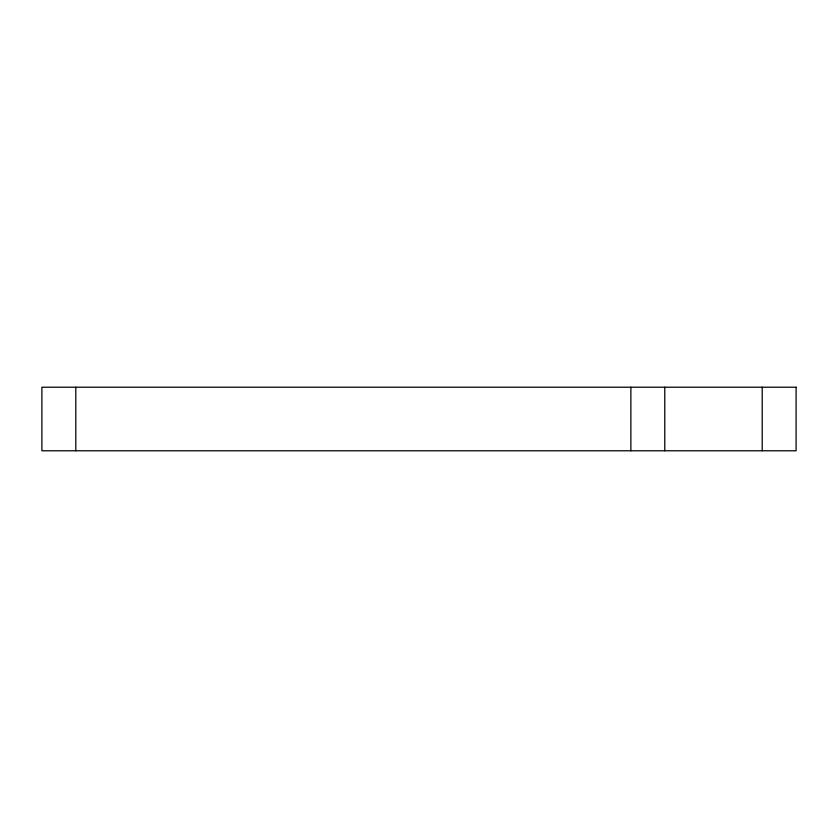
<?xml version="1.0" encoding="UTF-8"?>
<svg xmlns="http://www.w3.org/2000/svg" width="838" height="838" viewBox="0 0 838 838"><rect width="100%" height="100%" fill="white"/><g stroke="black" fill="none" stroke-linecap="round" stroke-linejoin="round"><path stroke-width="1.26" d="M762.203 387.219L762.203 450.781M664.775 387.219L664.775 450.781M630.878 387.219L630.878 450.781M75.797 387.219L75.797 450.781M796.1 387.219L41.9 387.219L41.9 450.781L796.1 450.781L796.1 387.219"/></g></svg>
